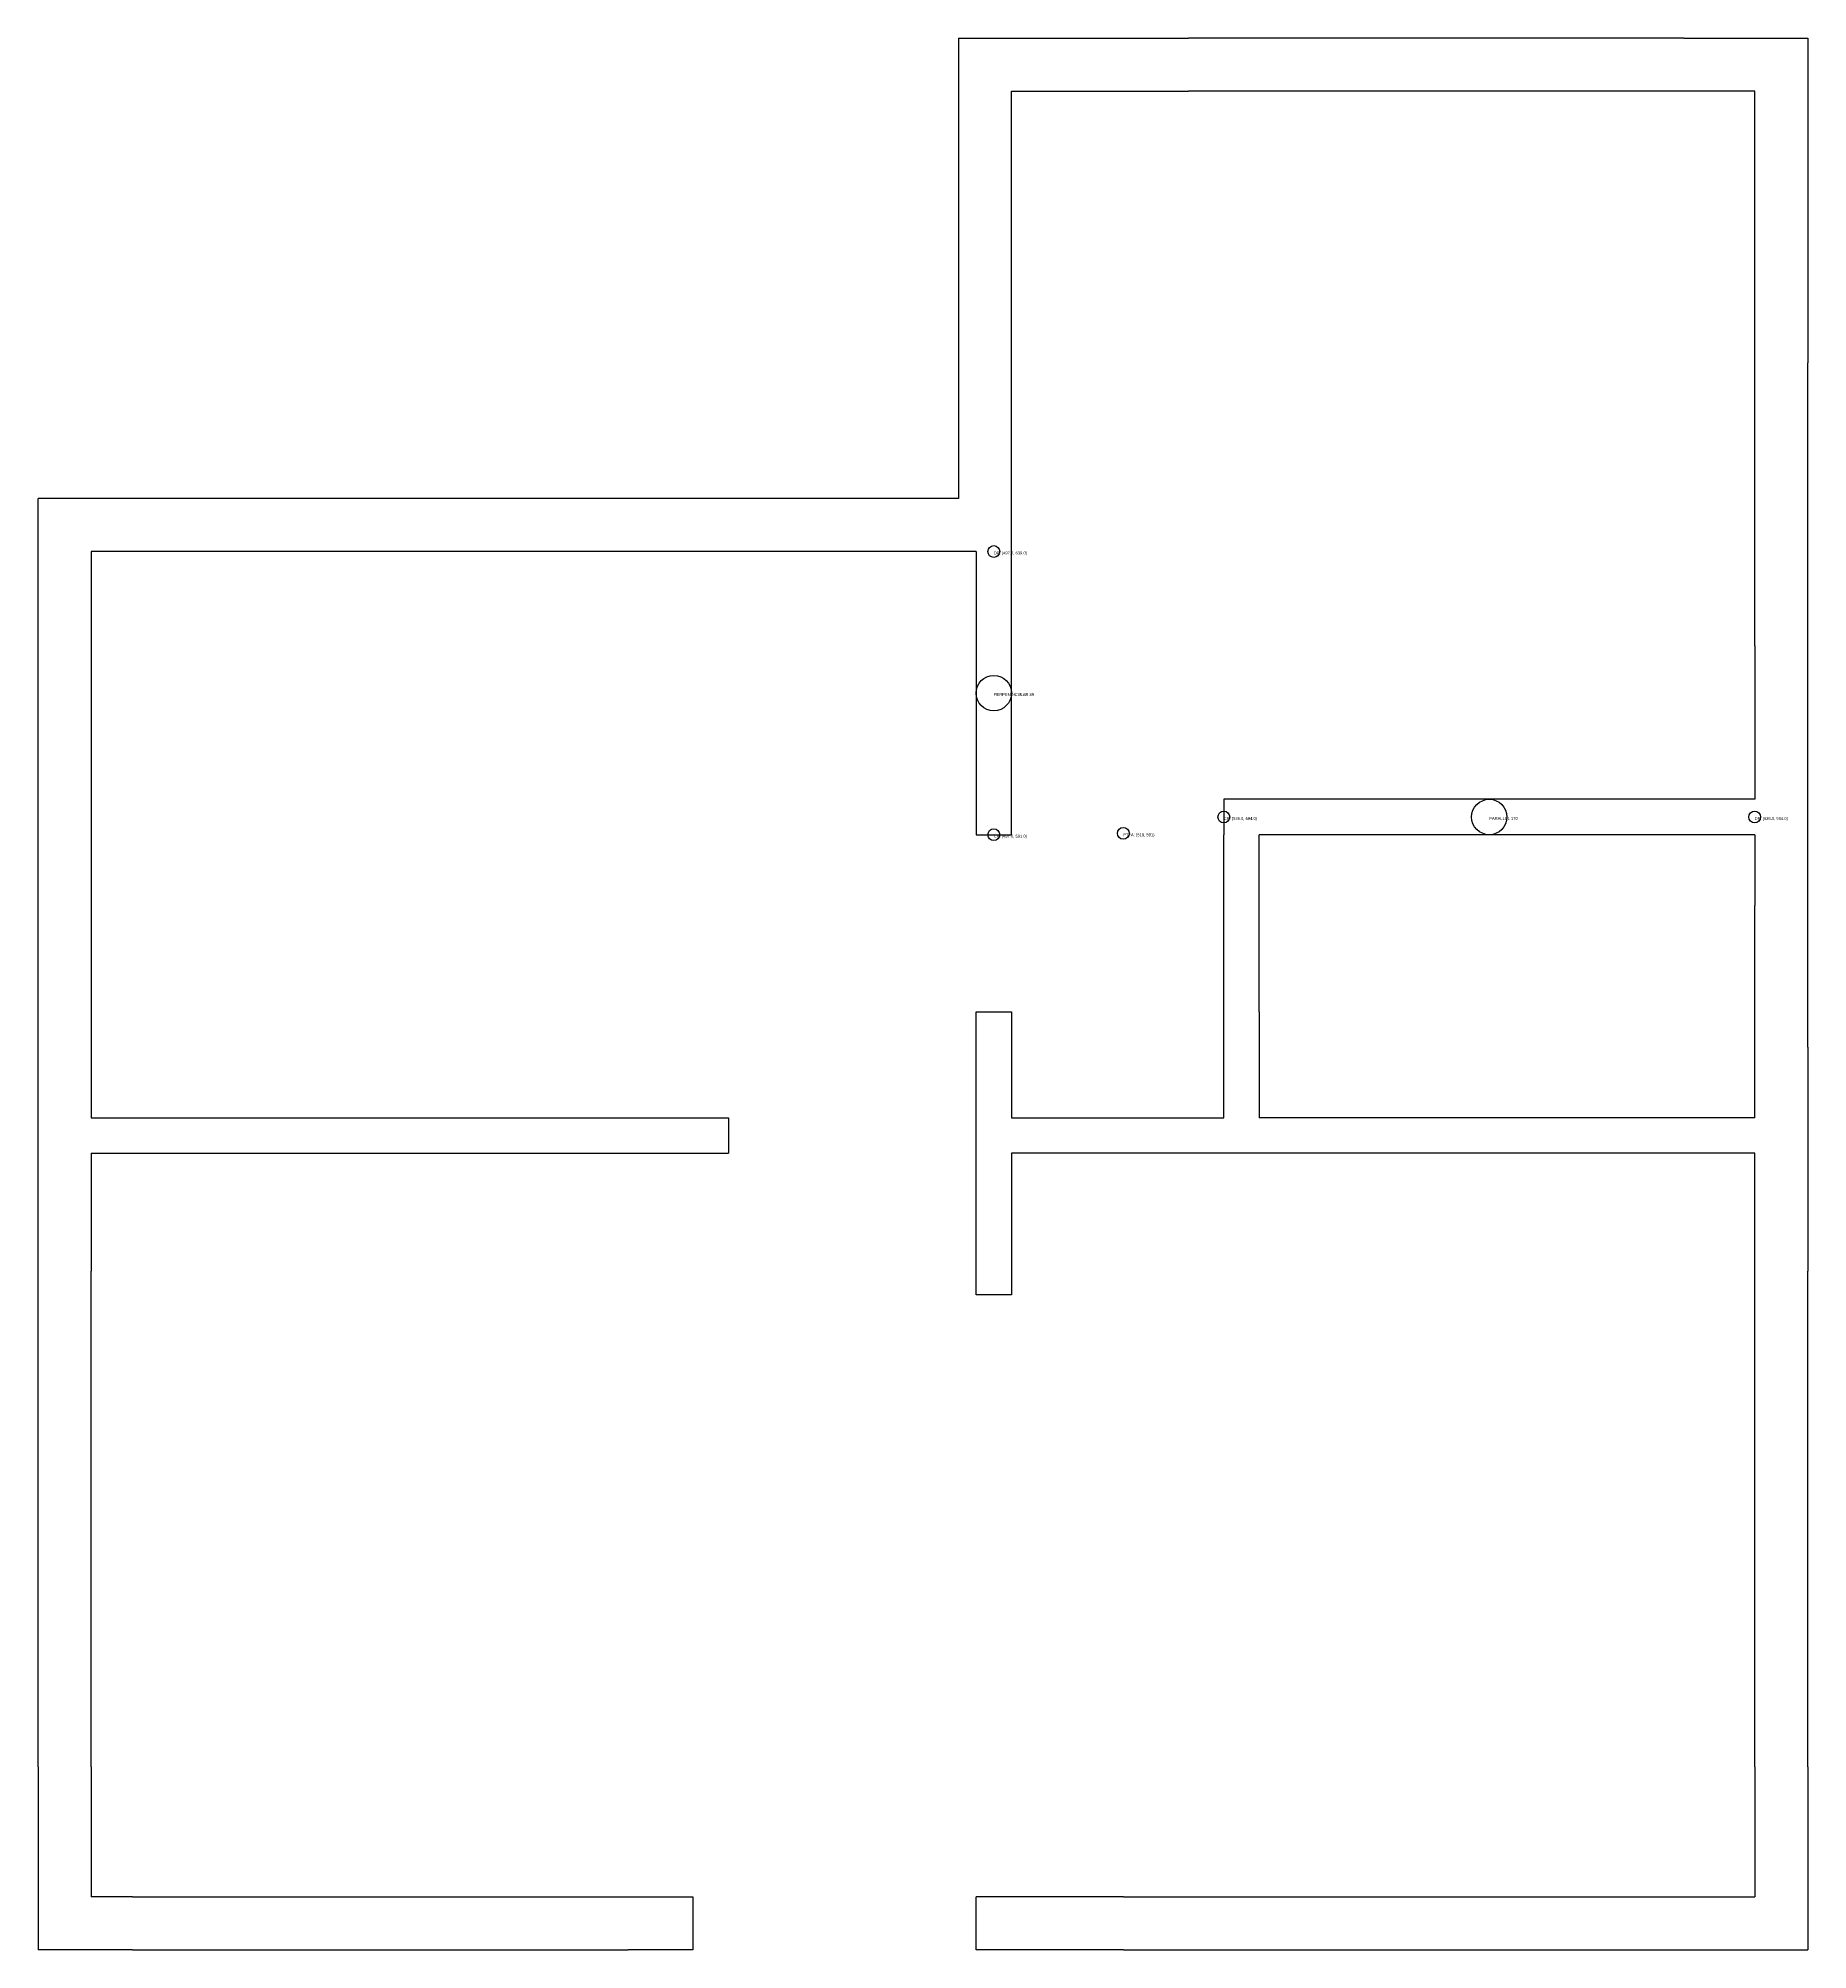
# Model space of a CAD drawing. Header units: metres. Extents: x 335 to 635, y 402 to 726.
import ezdxf

# ---------------------------------------------------------------- set-up
doc = ezdxf.new("R2010")
doc.units = ezdxf.units.M

msp = doc.modelspace()

# ---------------------------------------------------------------- linework, layer by layer
for p, q in [((491, 726), (491, 648)), ((491, 726), (530, 726)), ((614, 726), (530, 726)), ((614, 726), (635, 726)), ((635, 726), (635, 671)), ((500, 591), (500, 717)), ((500, 717), (530, 717)), ((614, 717), (530, 717)), ((626, 717), (614, 717)), ((626, 671), (626, 717)), ((626, 623), (626, 671)), ((635, 623), (635, 671)), ((491, 648), (335, 648)), ((335, 517), (335, 648)), ((494, 639), (344, 639)), ((344, 639), (344, 543)), ((494, 639), (494, 591)), ((626, 623), (626, 597)), ((635, 579), (635, 623)), ((626, 597), (536, 597)), ((536, 597), (536, 591)), ((494, 591), (500, 591)), ((536, 561), (536, 591)), ((542, 561), (542, 591)), ((626, 591), (542, 591)), ((626, 591), (626, 579)), ((626, 555), (626, 579)), ((635, 555), (635, 579)), ((494, 537), (494, 561)), ((494, 561), (500, 561)), ((500, 561), (500, 543)), ((536, 543), (536, 561)), ((542, 561), (542, 543)), ((626, 543), (626, 555)), ((635, 555), (635, 517)), ((344, 543), (452, 543)), ((452, 543), (452, 537)), ((500, 543), (536, 543)), ((626, 543), (542, 543)), ((344, 537), (344, 517)), ((344, 537), (452, 537)), ((494, 513), (494, 537)), ((626, 537), (500, 537)), ((500, 537), (500, 513)), ((626, 517), (626, 537)), ((335, 433), (335, 517)), ((344, 433), (344, 517)), ((626, 433), (626, 517)), ((635, 433), (635, 517)), ((500, 513), (494, 513)), ((335, 433), (335, 402)), ((344, 433), (344, 411)), ((626, 433), (626, 411)), ((635, 433), (635, 402)), ((351, 411), (344, 411)), ((351, 411), (435, 411)), ((435, 411), (446, 411)), ((446, 411), (446, 402)), ((519, 411), (494, 411)), ((494, 402), (494, 411)), ((519, 411), (567, 411)), ((567, 411), (626, 411)), ((351, 402), (335, 402)), ((351, 402), (435, 402)), ((446, 402), (435, 402)), ((519, 402), (494, 402)), ((519, 402), (567, 402)), ((567, 402), (635, 402))]:
    msp.add_line(p, q)
at = {"layer": 'debug', "color": 2}
for centre in [(497, 639), (536, 594), (626, 594), (497, 591)]:
    msp.add_circle(centre, 1, dxfattribs=at)
at = {"layer": 'debug', "color": 5}
for centre in [(497, 615), (581, 594)]:
    msp.add_circle(centre, 3, dxfattribs=at)
at = {"layer": 'debug', "color": 3}
msp.add_circle((518.95, 591.23), 1, dxfattribs=at)

# ---------------------------------------------------------------- texts
at = {"layer": 'debug', "char_height": 0.5, "attachment_point": 1}
for s, insert in [('DP: (497.0, 639.0)', (497, 639)), ('PERPENDICULAR 89', (497, 615)), ('CP: (536.0, 594.0)', (536, 594)), ('PARALLEL 170', (581, 594)), ('DP: (626.0, 594.0)', (626, 594)), ('CP: (497.0, 591.0)', (497, 591)), ('PTFA: (518, 591)', (518.95, 591.23))]:
    msp.add_mtext(s, dxfattribs=dict(at, insert=insert))

doc.saveas('drawing.dxf')
